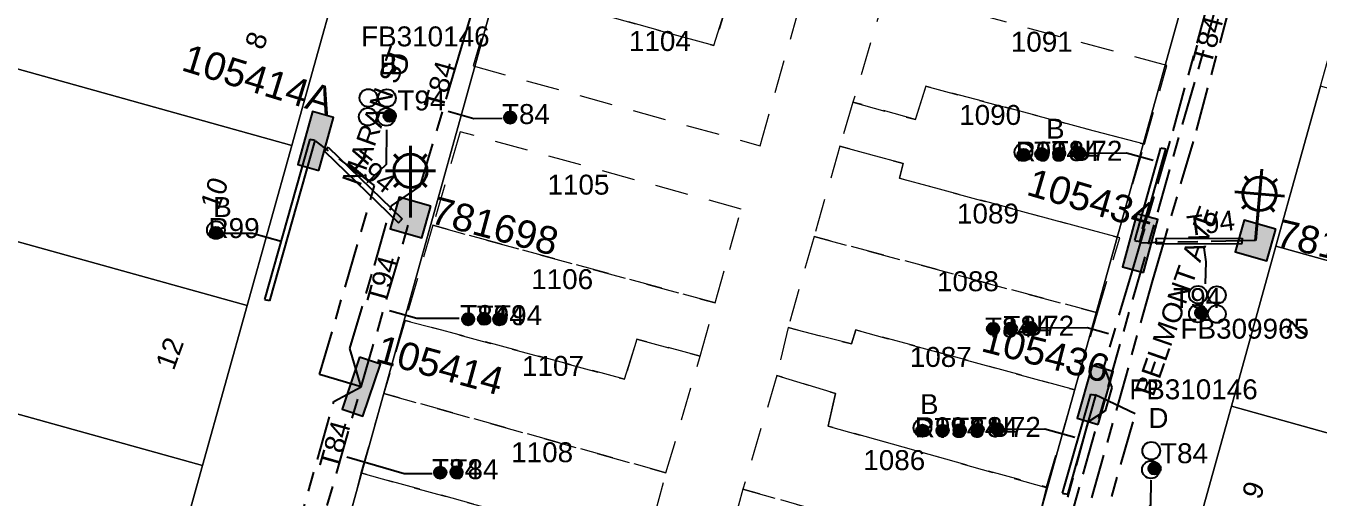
# Model space of a CAD drawing. Header units: metres. Extents: x 289087 to 291245, y 6227587 to 6229773.
# Drawn here: x 290436.6 to 290553.4, y 6228487.7 to 6228530.3 of the extents above; entities that cross this region are included whole.
import ezdxf
from ezdxf.enums import TextEntityAlignment as Align

# ---------------------------------------------------------------- set-up
doc = ezdxf.new("R2010")
doc.units = ezdxf.units.M
doc.linetypes.add('Cable Exist UG', pattern=[8.2, 4, -1.2, 1.8, -1.2])
doc.linetypes.add('Dash', pattern=[5, 3, -2])
for name, color, linetype in [('_User Ducts Config', 7, 'Continuous'), ('Duct_SP_EXT', 7, 'Continuous'), ('Equip_SP_SL_EXT', 7, 'Continuous'), ('Mains_HV_EXT', 7, 'Continuous'), ('Mains_LV_EXT', 7, 'Continuous'), ('SupportsUG_SP_LV_EXT', 7, 'Continuous'), ('SupportsUG_SP_LV_SL_EXT', 7, 'Continuous')]:
    doc.layers.add(name, color=color, linetype=linetype)
for name, color, linetype, lineweight in [('Cadastre Buildings_SP_EXT', 9, 'Continuous', 5), ('Cadastre Developer_SP_EXT', 9, 'Continuous', 5), ('Cadastre Land Parcels_SP_EXT', 9, 'Continuous', 5), ('Cadastre Roads_SP_EXT', 9, 'Continuous', 5)]:
    doc.layers.add(name, color=color, linetype=linetype, lineweight=lineweight)
doc.styles.add('COLUMN_LABEL', font='arial.ttf')
doc.styles.add('iecARIAL', font='arial.ttf', dxfattribs={"height": 2})
doc.styles.add('POLE_LABEL', font='arial.ttf')
doc.styles.get("Standard").update_dxf_attribs({"font": 'arial.ttf'})

# ---------------------------------------------------------------- blocks, each defined once
blk = doc.blocks.new('COLUMN_EXT')
blk.add_hatch(color=256).paths.add_polyline_path([(-1.49, 1.48), (-1.49, -1.49), (1.48, -1.49), (1.48, 1.48)])
blk.add_lwpolyline([(-1.49, -1.49), (1.48, -1.49), (1.48, 1.48), (-1.49, 1.48)], close=True)
for tag, height, style, flags, p in [('ASSET_NUM', 2.5, 'COLUMN_LABEL', 8, (2, 2)), ('STRUCTURE_PLANT_NUMBER', 0.2, 'POLE_LABEL', 9, (1.81, 0.03)), ('STREET_CODE', 0.2, 'COLUMN_LABEL', 9, (1.81, -0.2))]:
    blk.add_attdef(tag, text='', height=height, dxfattribs=dict(style=style, flags=flags)).set_placement(p, align=Align.MIDDLE_LEFT)
at = {"flags": 9}
for tag, p in [('COLUMN_TYPE', (1.81, -0.4)), ('OWNED_BY', (1.81, -0.6)), ('STATE', (1.81, -0.8)), ('USAGE', (1.81, -1)), ('LEGEND', (1.81, -1.2)), ('STREETNAME', (1.81, -1.6)), ('SUBURB', (1.81, -1.8)), ('LOCATION', (1.81, -1.4)), ('NOTES', (1.81, -2))]:
    blk.add_attdef(tag, text='', height=0.2, dxfattribs=at).set_placement(p, align=Align.MIDDLE_LEFT)
at = {"flags": 1}
blk.add_attdef('Z', (1.81, -2.35), '', height=0.2, dxfattribs=at)
blk = doc.blocks.new('PILLAR_EXT')
blk.add_hatch(color=256).paths.add_polyline_path([(-2.475, 0.99), (-2.475, -0.99), (2.475, -0.99), (2.475, 0.99)])
blk.add_lwpolyline([(-2.475, -0.99), (2.475, -0.99), (2.475, 0.99), (-2.475, 0.99)], close=True)
at = {"style": 'iecARIAL', "flags": 8}
blk.add_attdef('ASSET_NUM', (1.5, 3.5), '', height=2.5, dxfattribs=at)
for tag, p, flags in [('OWNED_BY', (0, -0.2), 9), ('STATE', (0, -0.4), 9), ('SUPPORT_TYPE', (0, -0.6), 9), ('USAGE', (0, -0.8), 9), ('LEGEND', (0, -1), 9), ('LOCATION', (0, -1.2), 9), ('STREETNAME', (0, -1.8), 9), ('SUBURB', (0, -2), 1), ('NOTES', (0, -1.4), 9), ('PARENT', (0, -1.6), 9)]:
    blk.add_attdef(tag, p, '', height=0.2, dxfattribs=dict(flags=flags))
blk = doc.blocks.new('DUCT_EXT')
blk.add_circle((0, 0.8), 0.8)
at = {"flags": 1}
blk.add_attdef('Z', (0, 0), '', height=0.2, dxfattribs=at)
at = {"flags": 9}
for tag, p in [('DUCT_CODE', (0, 0)), ('XSECT_TYPE', (0, -0.2)), ('STATE', (0, -0.6)), ('FB_REFERENCE', (0, -0.4)), ('NOTES', (0, -0.8))]:
    blk.add_attdef(tag, text='', height=0.2, dxfattribs=at).set_placement(p, align=Align.MIDDLE_LEFT)
blk = doc.blocks.new('SL_LANTERN_EXT')
at = {"lineweight": 40}
for p, q in [((0, 1.97), (0, 6.47)), ((-1.46, 5.68), (-1.06, 5.28)), ((1.46, 5.68), (1.06, 5.28)), ((-2.25, 4.22), (2.25, 4.22)), ((-1.46, 2.76), (-1.06, 3.16)), ((0, 0), (0, 2.72)), ((1.46, 2.76), (1.06, 3.16))]:
    blk.add_line(p, q, dxfattribs=at)
blk.add_circle((0, 4.22), 1.5, dxfattribs=at)
at = {"style": 'iecARIAL', "flags": 9}
blk.add_attdef('ASSET_NUM', (1.5, 1.5), '', height=2.5, dxfattribs=at)
for tag, p, height, flags in [('CONSTRUCTED_VOLTAGE', (0.98, -0.65), 0.2, 9), ('CONTROL_TYPE', (0.98, -0.85), 0.2, 9), ('LANTERN_PURPOSE', (0.98, -1.05), 0.2, 9), ('LANTERN_TYPE', (0.98, -1.25), 0.2, 9), ('LNUMBER', (2.18, -3.25), 2.5, 8), ('OPERATING_VOLTAGE', (0.98, -1.65), 0.2, 9), ('ORIENTATION', (0.98, -1.85), 0.2, 9), ('OWNED_BY', (0.98, -2.05), 0.2, 9), ('STATE', (0.98, -2.25), 0.2, 9), ('NO_PHASES', (0.98, -1.45), 0.2, 9), ('USAGE', (0.98, -2.45), 0.2, 9), ('CEXIST', (0.98, -2.65), 0.2, 9), ('CNEW', (0.98, -2.85), 0.2, 9), ('CNUMBER', (0.98, -3.05), 0.2, 9), ('CREMOVE', (0.98, -3.25), 0.2, 9), ('CREPLACE', (0.98, -3.45), 0.2, 9), ('LKINGHEIGHT', (0.98, -3.65), 0.2, 9), ('LBRACKET', (0.98, -3.85), 0.2, 9), ('LBRACKETVOCAB', (0.98, -4.05), 0.2, 9), ('LCATEGORY', (0.98, -4.25), 0.2, 9), ('LCHARGE1', (0.98, -4.45), 0.2, 9), ('LCHARGE1PERCENT', (0.98, -4.65), 0.2, 9), ('LCHARGE2', (0.98, -4.85), 0.2, 9), ('LCHARGE2PERCENT', (0.98, -5.05), 0.2, 9), ('LCHARGE3', (0.98, -5.25), 0.2, 9), ('LCHARGE3PERCENT', (0.98, -5.45), 0.2, 9), ('LEXIST', (0.98, -5.65), 0.2, 9), ('LLAMP', (0.98, -5.85), 0.2, 9), ('LLAMPVOCAB', (0.98, -6.05), 0.2, 9), ('LMAST', (0.98, -6.25), 0.2, 9), ('LMASTVOCAB', (0.98, -6.45), 0.2, 9), ('LNEW', (0.98, -6.65), 0.2, 9), ('LANTNUMBER', (0.98, -6.85), 0.2, 9), ('LOUTREACH', (0.98, -7.25), 0.2, 9), ('LOUTREACHVOCAB', (0.98, -7.45), 0.2, 9), ('LRATECODE', (0.98, -7.65), 0.2, 9), ('LREMOVE', (0.98, -7.85), 0.2, 9), ('LREPLACE', (0.98, -8.05), 0.2, 9), ('LTYPE', (0.98, -8.25), 0.2, 9), ('STREETNAME', (0.98, -9.25), 0.2, 9), ('SUBURB', (0.98, -9.45), 0.2, 1), ('LTYPEVOCAB', (0.98, -8.45), 0.2, 9), ('LEGEND', (0.98, -8.65), 0.2, 9), ('LOCATION', (0.98, -8.85), 0.2, 9), ('NOTES', (0.98, -9.05), 0.2, 9)]:
    blk.add_attdef(tag, p, '', height=height, dxfattribs=dict(flags=flags))
blk = doc.blocks.new('CABLE_LARGE_EXT')
h = blk.add_hatch(color=256)
edge = h.paths.add_edge_path()
edge.add_arc((0, 0.55), 0.55, 0, 360)
blk.add_circle((0, 0.55), 0.55)
at = {"flags": 1}
blk.add_attdef('Z', (0, 0), '', height=0.2, dxfattribs=at)
at = {"flags": 9}
for tag, p in [('COND_CODE', (0, 0)), ('STATE', (0, -0.4)), ('XSECT_SIZE', (0, -0.6)), ('FB_REFERENCE', (0, -0.2)), ('NOTES', (0, -0.8))]:
    blk.add_attdef(tag, text='', height=0.2, dxfattribs=at).set_placement(p, align=Align.MIDDLE_LEFT)

msp = doc.modelspace()

# ---------------------------------------------------------------- linework, layer by layer
at = {"layer": '_User Ducts Config'}
for points in [[(290479.63, 6228521.92), (290477.07, 6228521.91), (290474.74, 6228522.55)], [(290469.2, 6228520.9), (290469.16, 6228517.77), (290467.42, 6228516.12)], [(290532.49, 6228518.81), (290536, 6228518.83), (290538.39, 6228518.17)], [(290454.46, 6228511.57), (290457.09, 6228511.58), (290459.68, 6228510.86)], [(290543.14, 6228507), (290543.18, 6228508.99), (290543, 6228510.25)], [(290475.74, 6228503.87), (290471.93, 6228503.87), (290469.46, 6228504.56)], [(290527.99, 6228503.04), (290532.45, 6228503.06), (290534.36, 6228502.53)], [(290525.08, 6228493.89), (290528.62, 6228493.93), (290531.34, 6228493.17)], [(290473.32, 6228489.87), (290470.78, 6228489.87), (290465.62, 6228491.38)], [(290538.2, 6228489.28), (290538.16, 6228487.02), (290536.59, 6228484.53)]]:
    msp.add_lwpolyline(points, dxfattribs=at)
at = {"layer": 'Cadastre Buildings_SP_EXT', "linetype": 'Continuous'}
msp.add_lwpolyline([(290510.49, 6228427.8), (290512.56, 6228430.15), (290550.82, 6228567.45), (290550.26, 6228570.54), (290548.2, 6228572.9), (290497.64, 6228585.18), (290494.64, 6228584.3), (290492.58, 6228581.96), (290454.76, 6228446.25), (290455.32, 6228443.17), (290457.4, 6228440.85), (290507.51, 6228426.89), (290510.49, 6228427.8)], close=True, dxfattribs=at)
at = {"layer": 'Cadastre Developer_SP_EXT', "linetype": 'Dash'}
for points in [[(290507.41, 6228534.96), (290481.7, 6228542.33), (290479.14, 6228533.94), (290498.75, 6228528.51), (290500.1, 6228532.84), (290506.23, 6228531.13), (290507.41, 6228534.96)], [(290506.23, 6228531.13), (290500.1, 6228532.84), (290498.75, 6228528.51), (290479.14, 6228533.94), (290477.02, 6228526.68), (290502.92, 6228519.46), (290506.23, 6228531.13)], [(290539.64, 6228526.7), (290514.3, 6228533.54), (290511.3, 6228523.41), (290516.94, 6228521.83), (290517.88, 6228524.84), (290537.62, 6228519.61), (290539.64, 6228526.7)], [(290537.62, 6228519.61), (290517.88, 6228524.84), (290516.94, 6228521.83), (290511.3, 6228523.41), (290510.11, 6228519.43), (290515.82, 6228517.87), (290515.51, 6228516.53), (290535.14, 6228511.23), (290537.62, 6228519.61)], [(290501.21, 6228513.76), (290475.84, 6228520.73), (290473.38, 6228512.29), (290498.86, 6228505.28), (290501.21, 6228513.76)], [(290535.38, 6228511.16), (290515.51, 6228516.53), (290515.82, 6228517.87), (290510.11, 6228519.43), (290507.79, 6228511.29), (290533.38, 6228504.38), (290535.38, 6228511.16)], [(290498.86, 6228505.28), (290473.38, 6228512.29), (290470.88, 6228503.71), (290490.68, 6228498.4), (290491.79, 6228502.01), (290497.51, 6228500.47), (290498.86, 6228505.28)], [(290533.38, 6228504.38), (290507.79, 6228511.29), (290505.44, 6228503.06), (290511.17, 6228501.58), (290511.57, 6228502.85), (290531.34, 6228497.44), (290533.38, 6228504.38)], [(290497.51, 6228500.47), (290491.79, 6228502.01), (290490.68, 6228498.4), (290470.88, 6228503.71), (290468.95, 6228497.11), (290494.42, 6228489.94), (290497.51, 6228500.47)], [(290531.34, 6228497.44), (290511.57, 6228502.85), (290511.17, 6228501.58), (290505.44, 6228503.06), (290504.43, 6228498.73), (290509.73, 6228497.11), (290509.07, 6228494.17), (290528.77, 6228488.68), (290531.34, 6228497.44)], [(290528.77, 6228488.6), (290509.07, 6228494.17), (290509.73, 6228497.11), (290504.43, 6228498.73), (290501.36, 6228488.48), (290526.92, 6228481.22), (290528.77, 6228488.6)], [(290494.42, 6228489.94), (290468.95, 6228497.11), (290466.86, 6228489.94), (290486.67, 6228484.48), (290486.23, 6228483.1), (290492.08, 6228481.37), (290494.42, 6228489.94)], [(290492.08, 6228481.37), (290486.23, 6228483.1), (290486.67, 6228484.48), (290466.86, 6228489.94), (290464.79, 6228481.62), (290484.13, 6228475.99), (290485.31, 6228479.77), (290491.14, 6228478.23), (290492.08, 6228481.37)], [(290526.92, 6228481.22), (290501.36, 6228488.48), (290499.1, 6228480.22), (290504.7, 6228478.58), (290505.09, 6228479.94), (290524.92, 6228474.37), (290526.92, 6228481.22)]]:
    msp.add_lwpolyline(points, close=True, dxfattribs=at)
at = {"layer": 'Cadastre Land Parcels_SP_EXT', "linetype": 'Continuous'}
for points in [[(290464.66, 6228533.95), (290435.75, 6228542), (290431.73, 6228527.55), (290460.63, 6228519.5), (290464.66, 6228533.95)], [(290460.63, 6228519.5), (290431.73, 6228527.55), (290427.7, 6228513.1), (290456.6, 6228505.05), (290460.63, 6228519.5)], [(290582.41, 6228516.8), (290553.52, 6228524.86), (290549.49, 6228510.41), (290578.39, 6228502.36), (290582.41, 6228516.8)], [(290456.6, 6228505.05), (290427.7, 6228513.1), (290423.68, 6228498.65), (290452.57, 6228490.6), (290456.6, 6228505.05)], [(290578.39, 6228502.36), (290549.49, 6228510.41), (290545.46, 6228495.96), (290574.36, 6228487.91), (290578.39, 6228502.36)], [(290452.57, 6228490.6), (290423.68, 6228498.65), (290419.65, 6228484.2), (290448.55, 6228476.15), (290452.57, 6228490.6)], [(290574.36, 6228487.91), (290545.46, 6228495.96), (290541.44, 6228481.51), (290570.33, 6228473.45), (290574.36, 6228487.91)]]:
    msp.add_lwpolyline(points, close=True, dxfattribs=at)
at = {"layer": 'Cadastre Roads_SP_EXT', "linetype": 'Continuous'}
for points in [[(290455.32, 6228443.17), (290454.76, 6228446.25), (290492.58, 6228581.96), (290494.64, 6228584.3), (290497.64, 6228585.18), (290476.25, 6228590.43), (290479.07, 6228585.62), (290472.72, 6228562.85), (290468.69, 6228548.4), (290464.66, 6228533.95), (290460.63, 6228519.5), (290456.6, 6228505.05), (290452.57, 6228490.6), (290448.55, 6228476.15), (290444.52, 6228461.7), (290441.11, 6228449.47), (290436.19, 6228446.69), (290457.4, 6228440.85), (290455.32, 6228443.17)], [(290525.95, 6228425.95), (290529.36, 6228438.16), (290533.38, 6228452.61), (290537.41, 6228467.06), (290541.44, 6228481.51), (290545.46, 6228495.96), (290549.49, 6228510.41), (290553.52, 6228524.86), (290557.69, 6228539.83), (290564.63, 6228564.76), (290569.57, 6228567.66), (290548.2, 6228572.9), (290550.26, 6228570.54), (290550.82, 6228567.45), (290512.56, 6228430.15), (290510.49, 6228427.8), (290507.51, 6228426.89), (290528.73, 6228421.03), (290525.95, 6228425.95)]]:
    msp.add_lwpolyline(points, close=True, dxfattribs=at)
at = {"layer": 'Duct_SP_EXT'}
for p, q in [((290462.26, 6228520.06), (290458.17, 6228505.6)), ((290462.73, 6228519.93), (290458.63, 6228505.47)), ((290462.26, 6228520.06), (290462.5, 6228520)), ((290462.73, 6228519.93), (290462.5, 6228520)), ((290463.93, 6228519.33), (290463.77, 6228519.16)), ((290463.93, 6228519.33), (290470.6, 6228512.86)), ((290463.6, 6228518.99), (290463.77, 6228519.16)), ((290463.6, 6228518.99), (290470.27, 6228512.52)), ((290536.74, 6228510.92), (290539.09, 6228519.28)), ((290537.2, 6228510.79), (290539.55, 6228519.15)), ((290539.09, 6228519.28), (290539.32, 6228519.21)), ((290539.55, 6228519.15), (290539.32, 6228519.21)), ((290470.27, 6228512.52), (290470.44, 6228512.69)), ((290470.6, 6228512.86), (290470.44, 6228512.69)), ((290536.74, 6228510.92), (290536.97, 6228510.85)), ((290537.2, 6228510.79), (290536.97, 6228510.85)), ((290538.65, 6228511.11), (290546.44, 6228511.13)), ((290538.65, 6228511.11), (290538.66, 6228510.87)), ((290538.66, 6228510.63), (290538.66, 6228510.87)), ((290538.66, 6228510.63), (290546.45, 6228510.65)), ((290546.44, 6228511.13), (290546.45, 6228510.89)), ((290546.45, 6228510.65), (290546.45, 6228510.89)), ((290458.17, 6228505.6), (290458.4, 6228505.53)), ((290458.63, 6228505.47), (290458.4, 6228505.53)), ((290532.74, 6228497.06), (290530.2, 6228488.12)), ((290533.2, 6228496.93), (290530.66, 6228487.99)), ((290532.74, 6228497.06), (290532.97, 6228496.99)), ((290533.2, 6228496.93), (290532.97, 6228496.99)), ((290530.2, 6228488.12), (290530.43, 6228488.05)), ((290530.66, 6228487.99), (290530.43, 6228488.05))]:
    msp.add_line(p, q, dxfattribs=at)
at = {"layer": 'Mains_HV_EXT', "linetype": 'Cable Exist UG'}
msp.add_lwpolyline([(290514.88, 6228448.84), (290515, 6228450.59), (290520.87, 6228450.39), (290520.87, 6228450.39), (290547.26, 6228543.18), (290554.1, 6228567.99), (290552.7, 6228583.58), (290552.7, 6228583.58), (290634.69, 6228562.63)], dxfattribs=at)
at = {"layer": 'Mains_LV_EXT', "linetype": 'Cable Exist UG'}
for points in [[(290466.91, 6228497.72), (290465.87, 6228501.16), (290465.87, 6228501.16), (290468.1, 6228508.66), (290469.64, 6228514.05), (290469.64, 6228514.05), (290472.24, 6228515.82), (290475.69, 6228527.43), (290480.18, 6228542.6)], [(290555.82, 6228540.21), (290547.59, 6228540.53), (290547.59, 6228540.53), (290542.01, 6228519.86), (290539.3, 6228510.63), (290538.34, 6228507.34), (290526.28, 6228464.2), (290526.28, 6228464.2), (290525.02, 6228463.6), (290520.99, 6228449.42), (290520.99, 6228449.42), (290514.88, 6228448.84)], [(290545.58, 6228540.5), (290539.91, 6228519.87), (290539.91, 6228519.87), (290537.23, 6228510.68)], [(290466.91, 6228497.72), (290463.15, 6228498.84), (290463.15, 6228498.84), (290468.11, 6228515.87), (290462.79, 6228519.9)], [(290466.91, 6228497.72), (290471.35, 6228512.99)], [(290537.23, 6228510.68), (290536.44, 6228508.01), (290536.44, 6228508.01), (290533.95, 6228499.56), (290534.66, 6228497.66), (290534.06, 6228495.56), (290532.51, 6228494.51), (290525.57, 6228469.2), (290526.67, 6228467.76), (290526.67, 6228467.76), (290525.99, 6228465.31), (290524.37, 6228464.6), (290520.43, 6228450.98), (290516.36, 6228450.17), (290516.36, 6228450.17), (290514.88, 6228448.84)], [(290547.63, 6228510.92), (290537.23, 6228510.68)], [(290516.82, 6228447.96), (290518.58, 6228444.2), (290514.53, 6228429.45), (290514.53, 6228429.45), (290512.17, 6228426.58), (290507.72, 6228425.34), (290503.66, 6228426.47), (290503.66, 6228426.47), (290501.53, 6228424.97), (290492.1, 6228427.55), (290492.1, 6228427.55), (290469.23, 6228433.74), (290455.44, 6228437.52), (290451.31, 6228442.81), (290450.86, 6228447.63), (290455.51, 6228464.58), (290455.51, 6228464.58), (290454.34, 6228467.87), (290458.35, 6228482.2), (290460.72, 6228483.28), (290460.72, 6228483.28), (290464.44, 6228496.39), (290466.91, 6228497.72)], [(290462.4, 6228482), (290466.91, 6228497.72)], [(290531.62, 6228454.17), (290527.61, 6228455.86), (290527.61, 6228455.86), (290526.12, 6228450.62), (290526.12, 6228450.62), (290524.27, 6228451.27), (290524.27, 6228451.27), (290536.79, 6228495.28), (290533.17, 6228496.98)]]:
    msp.add_lwpolyline(points, dxfattribs=at)

# ---------------------------------------------------------------- block references
at = {"layer": '_User Ducts Config'}
for p, rotation in [((290468.35, 6228523.77), 88.65621955698518), ((290470.03, 6228523.75), 88.65621955698518), ((290468.3, 6228522.07), 88.65621955698518), ((290469.97, 6228522.06), 88.65621955698518), ((290541.65, 6228506.02), 270.4307872265371), ((290543.35, 6228505.98), 270.4307872265371), ((290541.64, 6228504.32), 270.4307872265371), ((290543.35, 6228504.28), 270.4307872265371), ((290539.03, 6228491.94), 90), ((290539, 6228490.24), 90)]:
    msp.add_blockref('DUCT_EXT', p, dxfattribs=dict(at, rotation=rotation))
for name, p in [('CABLE_LARGE_EXT', (290469.48, 6228521.62)), ('CABLE_LARGE_EXT', (290480.35, 6228521.46)), ('DUCT_EXT', (290526.69, 6228518.1)), ('CABLE_LARGE_EXT', (290529.91, 6228518.21)), ('CABLE_LARGE_EXT', (290531.72, 6228518.26)), ('CABLE_LARGE_EXT', (290526.69, 6228518.1)), ('CABLE_LARGE_EXT', (290528.31, 6228518.17)), ('DUCT_EXT', (290453.79, 6228511.06)), ('CABLE_LARGE_EXT', (290453.79, 6228511.06)), ('CABLE_LARGE_EXT', (290476.56, 6228503.26)), ('CABLE_LARGE_EXT', (290477.99, 6228503.31)), ('CABLE_LARGE_EXT', (290479.37, 6228503.26)), ('CABLE_LARGE_EXT', (290542.74, 6228503.83)), ('CABLE_LARGE_EXT', (290523.95, 6228502.39)), ('CABLE_LARGE_EXT', (290525.56, 6228502.43)), ('CABLE_LARGE_EXT', (290527.37, 6228502.47)), ('DUCT_EXT', (290517.57, 6228493.21)), ('CABLE_LARGE_EXT', (290517.57, 6228493.21)), ('CABLE_LARGE_EXT', (290519.39, 6228493.21)), ('CABLE_LARGE_EXT', (290520.94, 6228493.25)), ('CABLE_LARGE_EXT', (290522.55, 6228493.3)), ('CABLE_LARGE_EXT', (290524.35, 6228493.34)), ('CABLE_LARGE_EXT', (290474.04, 6228489.42)), ('CABLE_LARGE_EXT', (290475.51, 6228489.46)), ('CABLE_LARGE_EXT', (290538.53, 6228489.79))]:
    msp.add_blockref(name, p, dxfattribs=at)
at = {"layer": 'Equip_SP_SL_EXT'}
msp.add_blockref('SL_LANTERN_EXT', (290471.35, 6228512.99), dxfattribs=at)
at = {"layer": 'Equip_SP_SL_EXT', "rotation": 354.8612990468868}
msp.add_blockref('SL_LANTERN_EXT', (290547.63, 6228510.92), dxfattribs=at)
at = {"layer": 'SupportsUG_SP_LV_EXT'}
ref = msp.add_blockref('PILLAR_EXT', (290462.79, 6228519.9), dxfattribs=dict(at, rotation=74.37681905218463))
ref.add_attrib('ASSET_NUM', '105414A', dxfattribs={"layer": '0', "height": 2.5, "rotation": 342.9355, "style": 'iecARIAL'}).set_placement((290464.29, 6228523.4), align=Align.MIDDLE_RIGHT)
ref = msp.add_blockref('PILLAR_EXT', (290537.23, 6228510.68), dxfattribs=dict(at, rotation=74.70860880989154))
ref.add_attrib('ASSET_NUM', '105434', dxfattribs={"layer": '0', "height": 2.5, "rotation": 343.5958, "style": 'iecARIAL'}).set_placement((290538.73, 6228514.18), align=Align.TOP_RIGHT)
ref = msp.add_blockref('PILLAR_EXT', (290533.17, 6228496.98), dxfattribs=dict(at, rotation=73.98582986680644))
ref.add_attrib('ASSET_NUM', '105436', dxfattribs={"layer": '0', "height": 2.5, "rotation": 345.6135, "style": 'iecARIAL'}).set_placement((290534.67, 6228500.48), align=Align.TOP_RIGHT)
ref = msp.add_blockref('PILLAR_EXT', (290466.91, 6228497.72), dxfattribs=dict(at, rotation=251.3664353356538))
ref.add_attrib('ASSET_NUM', '105414', dxfattribs={"layer": '0', "height": 2.5, "rotation": 344.6534, "style": 'iecARIAL'}).set_placement((290468.41, 6228501.22), align=Align.MIDDLE_LEFT)
at = {"layer": 'SupportsUG_SP_LV_SL_EXT'}
ref = msp.add_blockref('COLUMN_EXT', (290471.35, 6228512.99), dxfattribs=dict(at, rotation=164.0557975353856))
ref.add_attrib('ASSET_NUM', '781698', dxfattribs={"layer": '0', "height": 2.5, "rotation": 345.0149, "style": 'COLUMN_LABEL'}).set_placement((290473.35, 6228513.74), align=Align.MIDDLE_LEFT)
ref = msp.add_blockref('COLUMN_EXT', (290547.63, 6228510.92), dxfattribs=dict(at, rotation=164.197023595856))
ref.add_attrib('ASSET_NUM', '781715', dxfattribs={"layer": '0', "height": 2.5, "rotation": 346.6847, "style": 'COLUMN_LABEL'}).set_placement((290549.63, 6228511.67), align=Align.MIDDLE_LEFT)

# ---------------------------------------------------------------- texts
at = {"layer": '_User Ducts Config'}
for s, p in [('FB310146', (290466.89, 6228528.44)), ('B', (290468.53, 6228525.92)), ('D', (290469.44, 6228525.92)), ('T94', (290470.17, 6228522.66)), ('T84', (290479.61, 6228521.43)), ('B', (290528.73, 6228520.11)), ('R99', (290525.99, 6228518.05)), ('T84', (290527.64, 6228518.05)), ('T84', (290529.23, 6228518.09)), ('U72', (290531.01, 6228518.12)), ('B', (290453.54, 6228513.04)), ('R99', (290453.12, 6228511.14)), ('T94', (290540.21, 6228504.82)), ('T84', (290475.84, 6228503.29)), ('T94', (290477.33, 6228503.25)), ('T94', (290478.9, 6228503.28)), ('T84', (290524.88, 6228502.31)), ('U72', (290526.66, 6228502.33)), ('T84', (290523.22, 6228502.17)), ('FB309965', (290540.87, 6228502.06)), ('FB310146', (290536.24, 6228496.59)), ('B', (290517.35, 6228495.25)), ('R99', (290516.88, 6228493.16)), ('T84', (290518.64, 6228493.11)), ('T84', (290520.27, 6228493.13)), ('T84', (290521.86, 6228493.18)), ('U72', (290523.65, 6228493.2)), ('D', (290537.97, 6228494)), ('T84', (290539.02, 6228490.82)), ('T84', (290473.3, 6228489.39)), ('T84', (290474.96, 6228489.38))]:
    msp.add_text(s, height=1.8, dxfattribs=at).set_placement(p)
at = {"layer": 'Cadastre Developer_SP_EXT'}
for s, p in [('1104', (290491.07, 6228528.02)), ('1091', (290525.55, 6228527.96)), ('1090', (290520.89, 6228521.35)), ('1105', (290483.72, 6228515.06)), ('1089', (290520.69, 6228512.45)), ('1106', (290482.25, 6228506.53)), ('1088', (290518.88, 6228506.34)), ('1087', (290516.43, 6228499.51)), ('1107', (290481.42, 6228498.7)), ('1108', (290480.44, 6228490.91)), ('1086', (290512.23, 6228490.2))]:
    msp.add_text(s, height=1.8, dxfattribs=at).set_placement(p)
at = {"layer": 'Cadastre Land Parcels_SP_EXT'}
for s, rotation, p in [('8', 70.0169, (290458.04, 6228528.02)), ('10', 70.1046, (290454.01, 6228513.56)), ('7', 70.1046, (290552.08, 6228501.89)), ('12', 70.1046, (290449.98, 6228499.11)), ('9', 70.1046, (290548.05, 6228487.44))]:
    msp.add_text(s, height=1.8, rotation=rotation, dxfattribs=at).set_placement(p)
at = {"layer": 'Cadastre Roads_SP_EXT'}
for s, rotation, p in [('MARAN ST', 70.1915, (290466.81, 6228515.73)), ('BELMONT AVE', 70.7873, (290538.42, 6228496.73))]:
    msp.add_text(s, height=1.8, rotation=rotation, dxfattribs=at).set_placement(p)
at = {"layer": 'Mains_LV_EXT'}
for s, rotation, p in [('T84', 74.8248, (290543.63, 6228526.67)), ('T84', 74.6253, (290474.26, 6228522.63)), ('T94', 321.761, (290465.68, 6228517.73)), ('T94', 7.6338, (290541.58, 6228511.31)), ('T94', 74.3923, (290469.09, 6228505.03)), ('T84', 74.2283, (290464.8, 6228490.14))]:
    msp.add_text(s, height=1.8, rotation=rotation, dxfattribs=at).set_placement(p)

doc.saveas('drawing.dxf')
